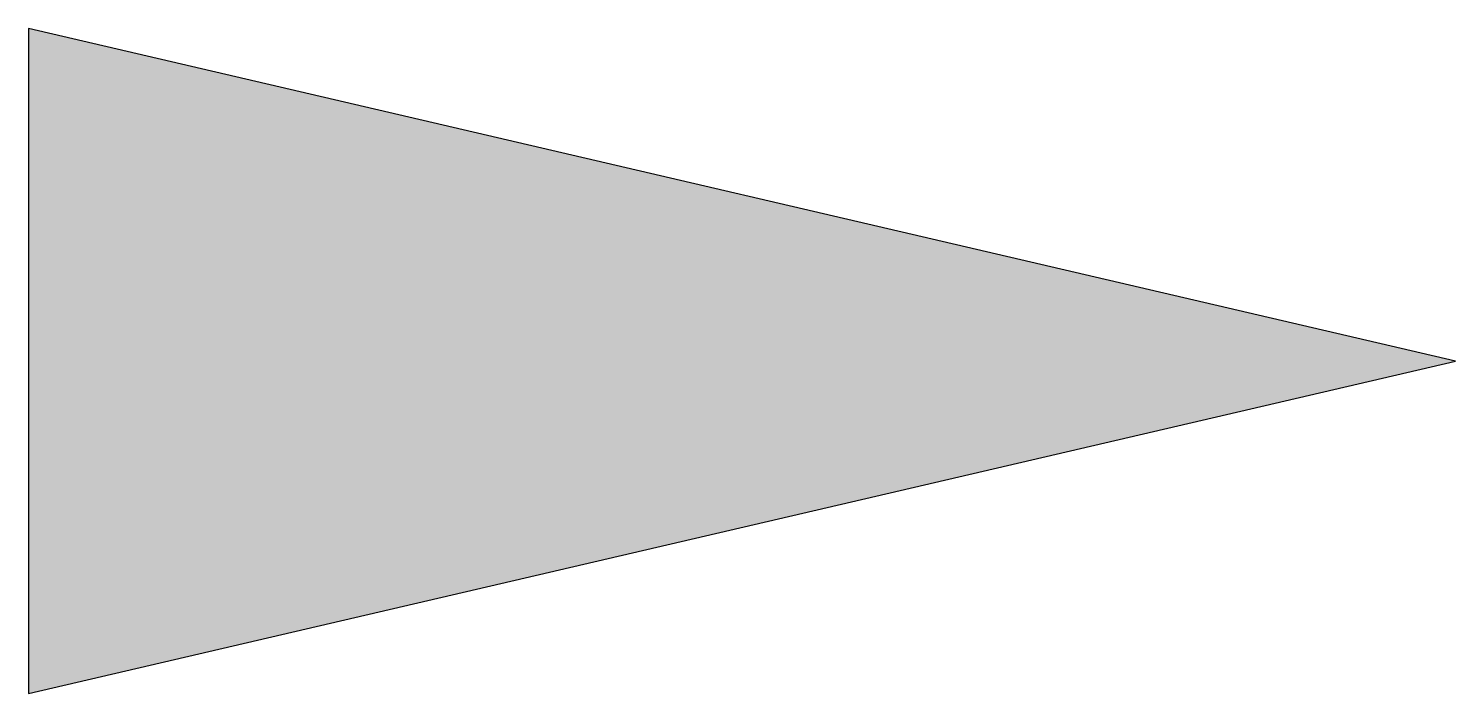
# Model space of a CAD drawing. Header units: millimetres. Extents: x 0 to 200, y -47 to 47.
import ezdxf

# ---------------------------------------------------------------- set-up
doc = ezdxf.new("R2010")
doc.units = ezdxf.units.MM
doc.header["$LTSCALE"] = 100

msp = doc.modelspace()

# ---------------------------------------------------------------- hatches: boundary and pattern name
at = {"ltscale": 10, "transparency": 33554687}
h = msp.add_hatch(color=256, dxfattribs=at)
h.dxf.hatch_style = 1
h.paths.add_polyline_path([(200, 0), (0, 46.6), (0, -46.6)])

# ---------------------------------------------------------------- linework, layer by layer
at = {"ltscale": 10}
msp.add_lwpolyline([(200, 0), (0, 46.6), (0, -46.6)], close=True, dxfattribs=at)

doc.saveas('drawing.dxf')
